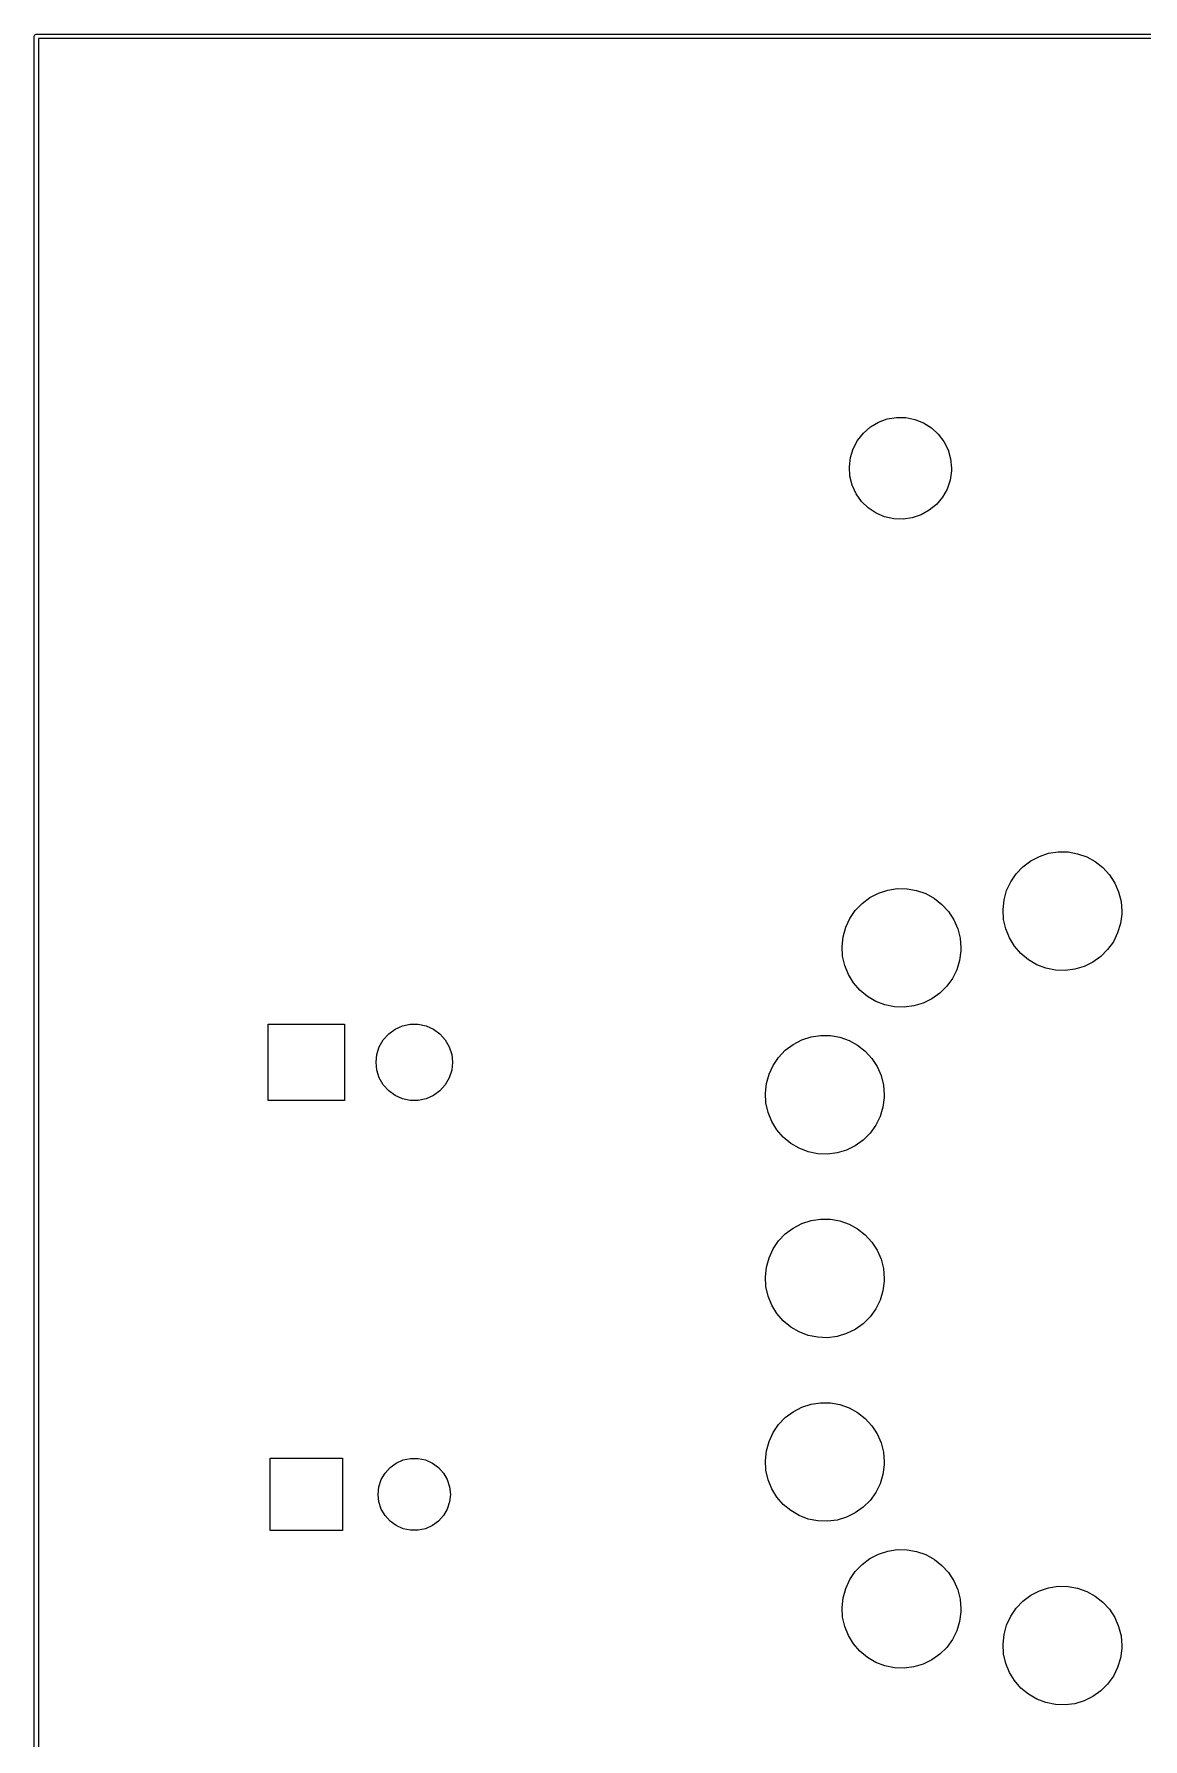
# Model space of a CAD drawing. Extents: x 34 to 149, y -179 to -19.
# Drawn here: x 34.24 to 60.31, y -59.09 to -19 of the extents above; entities that cross this region are included whole.
import ezdxf

# ---------------------------------------------------------------- set-up
doc = ezdxf.new("R2010")
doc.units = 0
doc.layers.add('BLACK', color=7, linetype='CONTINUOUS')

msp = doc.modelspace()

# ---------------------------------------------------------------- linework, layer by layer
at = {"layer": 'BLACK', "linetype": 'CONTINUOUS'}
for p, q in [((34.24, -19.05), (34.2546, -19.0146)), ((34.24, -179.07), (34.24, -19.05)), ((34.2546, -19.0146), (34.29, -19)), ((34.29, -19), (148.59, -19)), ((34.34, -19.1), (34.34, -179.02)), ((148.54, -19.1), (34.34, -19.1)), ((54.0934, -28.1269), (54.2994, -28.0509)), ((54.2994, -28.0509), (54.5158, -28.0137)), ((54.5158, -28.0137), (54.7354, -28.0166)), ((54.7354, -28.0166), (54.9508, -28.0594)), ((54.9508, -28.0594), (55.1548, -28.1408)), ((53.6036, -28.5564), (53.7396, -28.384)), ((53.7396, -28.384), (53.9047, -28.2392)), ((53.9047, -28.2392), (54.0934, -28.1269)), ((55.1548, -28.1408), (55.3405, -28.258)), ((55.3405, -28.258), (55.5018, -28.407)), ((55.5018, -28.407), (55.6332, -28.583)), ((53.4362, -28.9605), (53.5013, -28.7508)), ((53.5013, -28.7508), (53.6036, -28.5564)), ((55.6332, -28.583), (55.7303, -28.78)), ((55.7303, -28.78), (55.7899, -28.9913)), ((53.4104, -29.1786), (53.4362, -28.9605)), ((53.4248, -29.3977), (53.4104, -29.1786)), ((55.7899, -28.9913), (55.81, -29.21)), ((55.81, -29.21), (55.8084, -29.2728)), ((53.4788, -29.6106), (53.4248, -29.3977)), ((53.5708, -29.81), (53.4788, -29.6106)), ((55.7768, -29.4901), (55.7063, -29.6981)), ((55.8084, -29.2728), (55.7768, -29.4901)), ((53.6975, -29.9893), (53.5708, -29.81)), ((53.8548, -30.1426), (53.6975, -29.9893)), ((55.4585, -30.0585), (55.2897, -30.199)), ((55.599, -29.8897), (55.4585, -30.0585)), ((55.7063, -29.6981), (55.599, -29.8897)), ((54.0374, -30.2646), (53.8548, -30.1426)), ((54.2392, -30.3513), (54.0374, -30.2646)), ((54.4534, -30.3997), (54.2392, -30.3513)), ((54.6728, -30.4084), (54.4534, -30.3997)), ((54.8901, -30.3768), (54.6728, -30.4084)), ((55.0981, -30.3063), (54.8901, -30.3768)), ((55.2897, -30.199), (55.0981, -30.3063)), ((57.4925, -38.5793), (57.6756, -38.4419)), ((57.6756, -38.4419), (57.8786, -38.3362)), ((57.8786, -38.3362), (58.0962, -38.265)), ((58.0962, -38.265), (58.3225, -38.2304)), ((58.3225, -38.2304), (58.5515, -38.2332)), ((58.5515, -38.2332), (58.7769, -38.2733)), ((58.7769, -38.2733), (58.9927, -38.3498)), ((58.9927, -38.3498), (59.1931, -38.4604)), ((59.1931, -38.4604), (59.3728, -38.6023)), ((57.2053, -38.934), (57.3343, -38.7448)), ((57.3343, -38.7448), (57.4925, -38.5793)), ((59.3728, -38.6023), (59.5268, -38.7716)), ((59.5268, -38.7716), (59.6512, -38.9638)), ((53.891, -39.3055), (54.094, -39.1998)), ((54.094, -39.1998), (54.3116, -39.1286)), ((54.3116, -39.1286), (54.5379, -39.094)), ((54.5379, -39.094), (54.7669, -39.0968)), ((54.7669, -39.0968), (54.9923, -39.1369)), ((54.9923, -39.1369), (55.2081, -39.2134)), ((55.2081, -39.2134), (55.4085, -39.324)), ((57.0477, -39.3622), (57.1089, -39.1416)), ((57.1089, -39.1416), (57.2053, -38.934)), ((59.6512, -38.9638), (59.7425, -39.1738)), ((59.7425, -39.1738), (59.7982, -39.3958)), ((53.4207, -39.7976), (53.5497, -39.6084)), ((53.5497, -39.6084), (53.7079, -39.4429)), ((53.7079, -39.4429), (53.891, -39.3055)), ((55.4085, -39.324), (55.5882, -39.4659)), ((55.5882, -39.4659), (55.7422, -39.6352)), ((55.7422, -39.6352), (55.8666, -39.8274)), ((57.0234, -39.5899), (57.0477, -39.3622)), ((57.0366, -39.8184), (57.0234, -39.5899)), ((59.7982, -39.3958), (59.817, -39.624)), ((59.817, -39.624), (59.8153, -39.6922)), ((53.2631, -40.2258), (53.3243, -40.0052)), ((53.3243, -40.0052), (53.4207, -39.7976)), ((55.8666, -39.8274), (55.9579, -40.0374)), ((55.9579, -40.0374), (56.0136, -40.2594)), ((57.0869, -40.0418), (57.0366, -39.8184)), ((57.1731, -40.2539), (57.0869, -40.0418)), ((59.7854, -39.9192), (59.7189, -40.1383)), ((59.8153, -39.6922), (59.7854, -39.9192)), ((53.2388, -40.4535), (53.2631, -40.2258)), ((53.252, -40.682), (53.2388, -40.4535)), ((56.0136, -40.2594), (56.0324, -40.4876)), ((56.0324, -40.4876), (56.0307, -40.5558)), ((57.2927, -40.4491), (57.1731, -40.2539)), ((57.4426, -40.6221), (57.2927, -40.4491)), ((59.6175, -40.3435), (59.4839, -40.5294)), ((59.7189, -40.1383), (59.6175, -40.3435)), ((53.3023, -40.9054), (53.252, -40.682)), ((56.0008, -40.7828), (55.9343, -41.0019)), ((56.0307, -40.5558), (56.0008, -40.7828)), ((57.6187, -40.7684), (57.4426, -40.6221)), ((57.8164, -40.8839), (57.6187, -40.7684)), ((58.0302, -40.9655), (57.8164, -40.8839)), ((59.1353, -40.824), (58.9297, -40.9247)), ((59.3217, -40.691), (59.1353, -40.824)), ((59.4839, -40.5294), (59.3217, -40.691)), ((53.3885, -41.1175), (53.3023, -40.9054)), ((53.5081, -41.3127), (53.3885, -41.1175)), ((55.8329, -41.2071), (55.6993, -41.393)), ((55.9343, -41.0019), (55.8329, -41.2071)), ((58.2546, -41.0112), (58.0302, -40.9655)), ((58.4834, -41.0196), (58.2546, -41.0112)), ((58.7105, -40.9905), (58.4834, -41.0196)), ((58.9297, -40.9247), (58.7105, -40.9905)), ((53.658, -41.4857), (53.5081, -41.3127)), ((53.8341, -41.632), (53.658, -41.4857)), ((54.0318, -41.7475), (53.8341, -41.632)), ((55.3507, -41.6876), (55.1451, -41.7883)), ((55.5371, -41.5546), (55.3507, -41.6876)), ((55.6993, -41.393), (55.5371, -41.5546)), ((54.2456, -41.8291), (54.0318, -41.7475)), ((54.47, -41.8748), (54.2456, -41.8291)), ((54.6988, -41.8832), (54.47, -41.8748)), ((54.9259, -41.8541), (54.6988, -41.8832)), ((55.1451, -41.7883), (54.9259, -41.8541)), ((39.74, -44.08), (39.74, -42.28)), ((39.74, -42.28), (41.54, -42.28)), ((41.54, -42.28), (41.54, -44.08)), ((42.5778, -42.5112), (42.73, -42.4006)), ((42.73, -42.4006), (42.9019, -42.324)), ((42.9019, -42.324), (43.0859, -42.2849)), ((43.0859, -42.2849), (43.2741, -42.2849)), ((43.2741, -42.2849), (43.4581, -42.324)), ((43.4581, -42.324), (43.63, -42.4006)), ((43.63, -42.4006), (43.7822, -42.5112)), ((42.2997, -42.9929), (42.3578, -42.8139)), ((42.3578, -42.8139), (42.4519, -42.651)), ((42.4519, -42.651), (42.5778, -42.5112)), ((43.7822, -42.5112), (43.9081, -42.651)), ((43.9081, -42.651), (44.0022, -42.8139)), ((44.0022, -42.8139), (44.0603, -42.9929)), ((51.9045, -42.8973), (52.0876, -42.7599)), ((52.0876, -42.7599), (52.2906, -42.6542)), ((52.2906, -42.6542), (52.5082, -42.583)), ((52.5082, -42.583), (52.7345, -42.5484)), ((52.7345, -42.5484), (52.9635, -42.5512)), ((52.9635, -42.5512), (53.1889, -42.5913)), ((53.1889, -42.5913), (53.4047, -42.6678)), ((53.4047, -42.6678), (53.6051, -42.7784)), ((53.6051, -42.7784), (53.7848, -42.9203)), ((42.28, -43.18), (42.2997, -42.9929)), ((42.2997, -43.3671), (42.28, -43.18)), ((44.0603, -42.9929), (44.08, -43.18)), ((44.08, -43.18), (44.0603, -43.3671)), ((51.5209, -43.4596), (51.6173, -43.252)), ((51.6173, -43.252), (51.7463, -43.0628)), ((51.7463, -43.0628), (51.9045, -42.8973)), ((53.7848, -42.9203), (53.9388, -43.0896)), ((53.9388, -43.0896), (54.0632, -43.2818)), ((54.0632, -43.2818), (54.1545, -43.4918)), ((42.3578, -43.5461), (42.2997, -43.3671)), ((42.4519, -43.709), (42.3578, -43.5461)), ((44.0022, -43.5461), (43.9081, -43.709)), ((44.0603, -43.3671), (44.0022, -43.5461)), ((51.4354, -43.9079), (51.4597, -43.6802)), ((51.4597, -43.6802), (51.5209, -43.4596)), ((54.1545, -43.4918), (54.2102, -43.7138)), ((41.54, -44.08), (39.74, -44.08)), ((42.5778, -43.8488), (42.4519, -43.709)), ((42.73, -43.9594), (42.5778, -43.8488)), ((42.9019, -44.036), (42.73, -43.9594)), ((43.0859, -44.0751), (42.9019, -44.036)), ((43.2741, -44.0751), (43.0859, -44.0751)), ((43.4581, -44.036), (43.2741, -44.0751)), ((43.63, -43.9594), (43.4581, -44.036)), ((43.7822, -43.8488), (43.63, -43.9594)), ((43.9081, -43.709), (43.7822, -43.8488)), ((51.4486, -44.1364), (51.4354, -43.9079)), ((54.2273, -44.0102), (54.1974, -44.2372)), ((54.2102, -43.7138), (54.229, -43.942)), ((54.229, -43.942), (54.2273, -44.0102)), ((51.4989, -44.3598), (51.4486, -44.1364)), ((51.5851, -44.5719), (51.4989, -44.3598)), ((54.1309, -44.4563), (54.0295, -44.6615)), ((54.1974, -44.2372), (54.1309, -44.4563)), ((51.7047, -44.7671), (51.5851, -44.5719)), ((51.8546, -44.9401), (51.7047, -44.7671)), ((53.8959, -44.8474), (53.7337, -45.009)), ((54.0295, -44.6615), (53.8959, -44.8474)), ((52.0307, -45.0864), (51.8546, -44.9401)), ((52.2284, -45.2019), (52.0307, -45.0864)), ((52.4422, -45.2835), (52.2284, -45.2019)), ((52.6666, -45.3292), (52.4422, -45.2835)), ((53.3417, -45.2427), (53.1225, -45.3085)), ((53.5473, -45.142), (53.3417, -45.2427)), ((53.7337, -45.009), (53.5473, -45.142)), ((52.8954, -45.3376), (52.6666, -45.3292)), ((53.1225, -45.3085), (52.8954, -45.3376)), ((52.2906, -46.9722), (52.5082, -46.901)), ((52.5082, -46.901), (52.7345, -46.8664)), ((52.7345, -46.8664), (52.9635, -46.8692)), ((52.9635, -46.8692), (53.1889, -46.9093)), ((51.7463, -47.3808), (51.9045, -47.2153)), ((51.9045, -47.2153), (52.0876, -47.0779)), ((52.0876, -47.0779), (52.2906, -46.9722)), ((53.1889, -46.9093), (53.4047, -46.9858)), ((53.4047, -46.9858), (53.6051, -47.0964)), ((53.6051, -47.0964), (53.7848, -47.2383)), ((53.7848, -47.2383), (53.9388, -47.4076)), ((51.5209, -47.7776), (51.6173, -47.57)), ((51.6173, -47.57), (51.7463, -47.3808)), ((53.9388, -47.4076), (54.0632, -47.5998)), ((54.0632, -47.5998), (54.1545, -47.8098)), ((51.4354, -48.2259), (51.4597, -47.9982)), ((51.4597, -47.9982), (51.5209, -47.7776)), ((54.1545, -47.8098), (54.2102, -48.0318)), ((54.2102, -48.0318), (54.229, -48.26)), ((51.4486, -48.4544), (51.4354, -48.2259)), ((51.4989, -48.6778), (51.4486, -48.4544)), ((54.2273, -48.3282), (54.1974, -48.5552)), ((54.229, -48.26), (54.2273, -48.3282)), ((51.5851, -48.8899), (51.4989, -48.6778)), ((51.7047, -49.0851), (51.5851, -48.8899)), ((54.1309, -48.7743), (54.0295, -48.9795)), ((54.1974, -48.5552), (54.1309, -48.7743)), ((51.8546, -49.2581), (51.7047, -49.0851)), ((52.0307, -49.4044), (51.8546, -49.2581)), ((53.8959, -49.1654), (53.7337, -49.327)), ((54.0295, -48.9795), (53.8959, -49.1654)), ((52.2284, -49.5199), (52.0307, -49.4044)), ((52.4422, -49.6015), (52.2284, -49.5199)), ((52.6666, -49.6472), (52.4422, -49.6015)), ((52.8954, -49.6556), (52.6666, -49.6472)), ((53.1225, -49.6265), (52.8954, -49.6556)), ((53.3417, -49.5607), (53.1225, -49.6265)), ((53.5473, -49.46), (53.3417, -49.5607)), ((53.7337, -49.327), (53.5473, -49.46)), ((52.0876, -51.3959), (52.2906, -51.2902)), ((52.2906, -51.2902), (52.5082, -51.219)), ((52.5082, -51.219), (52.7345, -51.1844)), ((52.7345, -51.1844), (52.9635, -51.1872)), ((52.9635, -51.1872), (53.1889, -51.2273)), ((53.1889, -51.2273), (53.4047, -51.3038)), ((53.4047, -51.3038), (53.6051, -51.4144)), ((51.6173, -51.888), (51.7463, -51.6988)), ((51.7463, -51.6988), (51.9045, -51.5333)), ((51.9045, -51.5333), (52.0876, -51.3959)), ((53.6051, -51.4144), (53.7848, -51.5563)), ((53.7848, -51.5563), (53.9388, -51.7256)), ((51.4597, -52.3162), (51.5209, -52.0956)), ((51.5209, -52.0956), (51.6173, -51.888)), ((53.9388, -51.7256), (54.0632, -51.9178)), ((54.0632, -51.9178), (54.1545, -52.1278)), ((39.79, -54.19), (39.79, -52.49)), ((39.79, -52.49), (41.49, -52.49)), ((41.49, -52.49), (41.49, -54.19)), ((42.9173, -52.5316), (43.0912, -52.4947)), ((43.0912, -52.4947), (43.2688, -52.4947)), ((43.2688, -52.4947), (43.4427, -52.5316)), ((51.4354, -52.5439), (51.4597, -52.3162)), ((54.1545, -52.1278), (54.2102, -52.3498)), ((54.2102, -52.3498), (54.229, -52.578)), ((42.4035, -52.9943), (42.4923, -52.8404)), ((42.4923, -52.8404), (42.6112, -52.7083)), ((42.6112, -52.7083), (42.755, -52.6039)), ((42.755, -52.6039), (42.9173, -52.5316)), ((43.4427, -52.5316), (43.605, -52.6039)), ((43.605, -52.6039), (43.7488, -52.7083)), ((43.7488, -52.7083), (43.8677, -52.8404)), ((43.8677, -52.8404), (43.9565, -52.9943)), ((51.4486, -52.7724), (51.4354, -52.5439)), ((51.4989, -52.9958), (51.4486, -52.7724)), ((54.1974, -52.8732), (54.1309, -53.0923)), ((54.2273, -52.6462), (54.1974, -52.8732)), ((54.229, -52.578), (54.2273, -52.6462)), ((42.33, -53.34), (42.3486, -53.1633)), ((42.3486, -53.1633), (42.4035, -52.9943)), ((43.9565, -52.9943), (44.0114, -53.1633)), ((44.0114, -53.1633), (44.03, -53.34)), ((51.5851, -53.2079), (51.4989, -52.9958)), ((51.7047, -53.4031), (51.5851, -53.2079)), ((54.0295, -53.2975), (53.8959, -53.4834)), ((54.1309, -53.0923), (54.0295, -53.2975)), ((42.3486, -53.5167), (42.33, -53.34)), ((42.4035, -53.6857), (42.3486, -53.5167)), ((42.4923, -53.8396), (42.4035, -53.6857)), ((43.9565, -53.6857), (43.8677, -53.8396)), ((44.0114, -53.5167), (43.9565, -53.6857)), ((44.03, -53.34), (44.0114, -53.5167)), ((51.8546, -53.5761), (51.7047, -53.4031)), ((52.0307, -53.7224), (51.8546, -53.5761)), ((53.7337, -53.645), (53.5473, -53.778)), ((53.8959, -53.4834), (53.7337, -53.645)), ((42.6112, -53.9717), (42.4923, -53.8396)), ((42.755, -54.0761), (42.6112, -53.9717)), ((42.9173, -54.1484), (42.755, -54.0761)), ((43.605, -54.0761), (43.4427, -54.1484)), ((43.7488, -53.9717), (43.605, -54.0761)), ((43.8677, -53.8396), (43.7488, -53.9717)), ((52.2284, -53.8379), (52.0307, -53.7224)), ((52.4422, -53.9195), (52.2284, -53.8379)), ((52.6666, -53.9652), (52.4422, -53.9195)), ((52.8954, -53.9736), (52.6666, -53.9652)), ((53.1225, -53.9445), (52.8954, -53.9736)), ((53.3417, -53.8787), (53.1225, -53.9445)), ((53.5473, -53.778), (53.3417, -53.8787)), ((41.49, -54.19), (39.79, -54.19)), ((43.0912, -54.1853), (42.9173, -54.1484)), ((43.2688, -54.1853), (43.0912, -54.1853)), ((43.4427, -54.1484), (43.2688, -54.1853)), ((53.7079, -54.9877), (53.891, -54.8503)), ((53.891, -54.8503), (54.094, -54.7446)), ((54.094, -54.7446), (54.3116, -54.6734)), ((54.3116, -54.6734), (54.5379, -54.6388)), ((54.5379, -54.6388), (54.7669, -54.6416)), ((54.7669, -54.6416), (54.9923, -54.6817)), ((54.9923, -54.6817), (55.2081, -54.7582)), ((55.2081, -54.7582), (55.4085, -54.8688)), ((55.4085, -54.8688), (55.5882, -55.0107)), ((53.4207, -55.3424), (53.5497, -55.1532)), ((53.5497, -55.1532), (53.7079, -54.9877)), ((55.5882, -55.0107), (55.7422, -55.18)), ((55.7422, -55.18), (55.8666, -55.3722)), ((53.2631, -55.7706), (53.3243, -55.55)), ((53.3243, -55.55), (53.4207, -55.3424)), ((55.8666, -55.3722), (55.9579, -55.5822)), ((55.9579, -55.5822), (56.0136, -55.8042)), ((57.4925, -55.8513), (57.6756, -55.7139)), ((57.6756, -55.7139), (57.8786, -55.6082)), ((57.8786, -55.6082), (58.0962, -55.537)), ((58.0962, -55.537), (58.3225, -55.5024)), ((58.3225, -55.5024), (58.5515, -55.5052)), ((58.5515, -55.5052), (58.7769, -55.5453)), ((58.7769, -55.5453), (58.9927, -55.6218)), ((58.9927, -55.6218), (59.1931, -55.7324)), ((53.2388, -55.9983), (53.2631, -55.7706)), ((53.252, -56.2268), (53.2388, -55.9983)), ((56.0307, -56.1006), (56.0008, -56.3276)), ((56.0136, -55.8042), (56.0324, -56.0324)), ((56.0324, -56.0324), (56.0307, -56.1006)), ((57.2053, -56.206), (57.3343, -56.0168)), ((57.3343, -56.0168), (57.4925, -55.8513)), ((59.1931, -55.7324), (59.3728, -55.8743)), ((59.3728, -55.8743), (59.5268, -56.0436)), ((59.5268, -56.0436), (59.6512, -56.2358)), ((53.3023, -56.4502), (53.252, -56.2268)), ((53.3885, -56.6623), (53.3023, -56.4502)), ((56.0008, -56.3276), (55.9343, -56.5467)), ((57.0477, -56.6342), (57.1089, -56.4136)), ((57.1089, -56.4136), (57.2053, -56.206)), ((59.6512, -56.2358), (59.7425, -56.4458)), ((59.7425, -56.4458), (59.7982, -56.6678)), ((53.5081, -56.8575), (53.3885, -56.6623)), ((53.658, -57.0305), (53.5081, -56.8575)), ((55.8329, -56.7519), (55.6993, -56.9378)), ((55.9343, -56.5467), (55.8329, -56.7519)), ((57.0234, -56.8619), (57.0477, -56.6342)), ((57.0366, -57.0904), (57.0234, -56.8619)), ((59.7982, -56.6678), (59.817, -56.896)), ((59.817, -56.896), (59.8153, -56.9642)), ((53.8341, -57.1768), (53.658, -57.0305)), ((54.0318, -57.2923), (53.8341, -57.1768)), ((54.2456, -57.3739), (54.0318, -57.2923)), ((55.3507, -57.2324), (55.1451, -57.3331)), ((55.5371, -57.0994), (55.3507, -57.2324)), ((55.6993, -56.9378), (55.5371, -57.0994)), ((57.0869, -57.3138), (57.0366, -57.0904)), ((57.1731, -57.5259), (57.0869, -57.3138)), ((59.7854, -57.1912), (59.7189, -57.4103)), ((59.8153, -56.9642), (59.7854, -57.1912)), ((54.47, -57.4196), (54.2456, -57.3739)), ((54.6988, -57.428), (54.47, -57.4196)), ((54.9259, -57.3989), (54.6988, -57.428)), ((55.1451, -57.3331), (54.9259, -57.3989)), ((57.2927, -57.7211), (57.1731, -57.5259)), ((57.4426, -57.8941), (57.2927, -57.7211)), ((59.6175, -57.6155), (59.4839, -57.8014)), ((59.7189, -57.4103), (59.6175, -57.6155)), ((57.6187, -58.0404), (57.4426, -57.8941)), ((57.8164, -58.1559), (57.6187, -58.0404)), ((59.1353, -58.096), (58.9297, -58.1967)), ((59.3217, -57.963), (59.1353, -58.096)), ((59.4839, -57.8014), (59.3217, -57.963)), ((58.0302, -58.2375), (57.8164, -58.1559)), ((58.2546, -58.2832), (58.0302, -58.2375)), ((58.4834, -58.2916), (58.2546, -58.2832)), ((58.7105, -58.2625), (58.4834, -58.2916)), ((58.9297, -58.1967), (58.7105, -58.2625))]:
    msp.add_line(p, q, dxfattribs=at)

doc.saveas('drawing.dxf')
